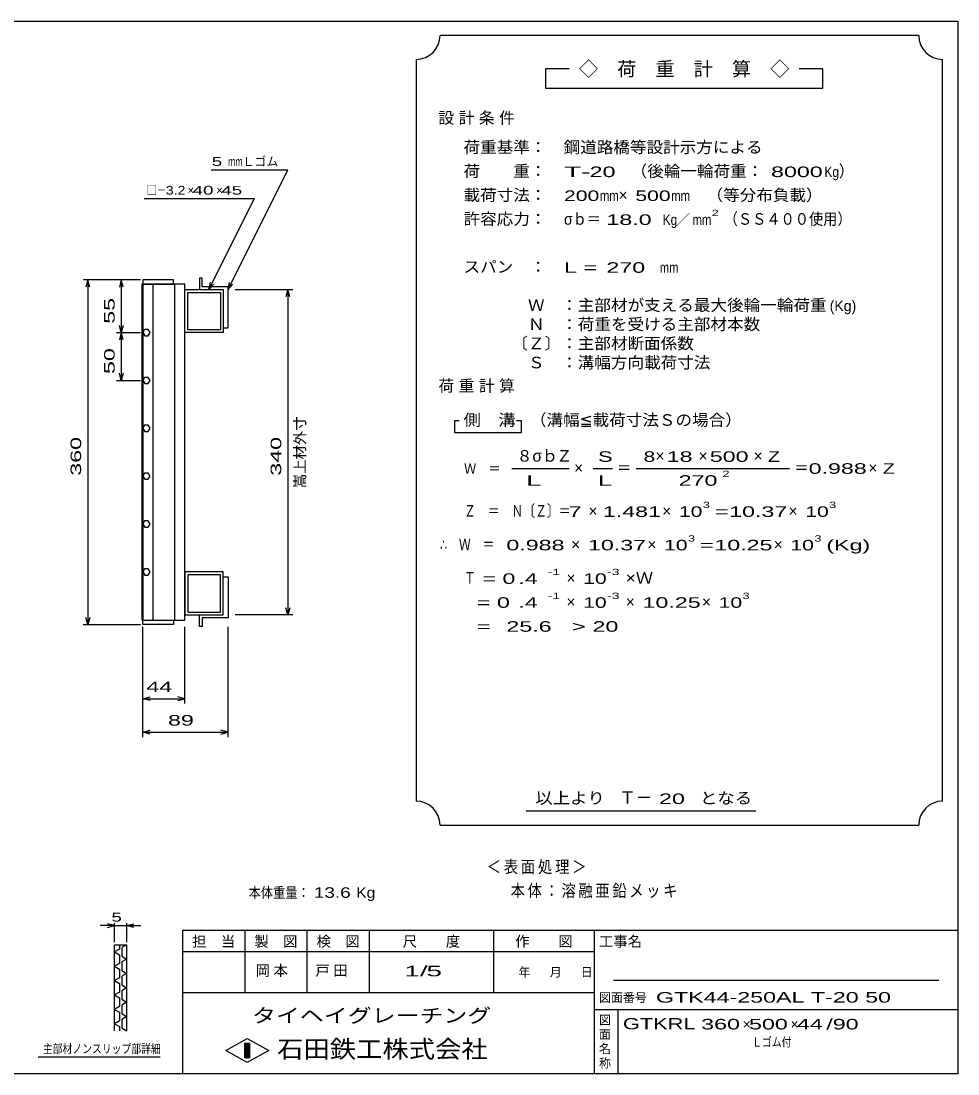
# Model space of a CAD drawing. Units: millimetres, scale not verified. Extents: x -910 to 866, y -641 to 527.
# Drawn here: x -113 to 866, y -573 to 527 of the extents above; entities that cross this region are included whole.
import ezdxf
from ezdxf.enums import TextEntityAlignment as Align

# ---------------------------------------------------------------- set-up
doc = ezdxf.new("R2010")
doc.units = ezdxf.units.MM
doc.header["$LTSCALE"] = 5
for name, color, linetype, lineweight in [('0_2', 150, 'Continuous', 25), ('16', 3, 'Continuous', 25), ('22', 4, 'Continuous', 25), ('24', 2, 'Continuous', 25), ('32', 4, 'Continuous', 25)]:
    doc.layers.add(name, color=color, linetype=linetype, lineweight=lineweight)
doc.styles.add('ベクトル', font='')
doc.styles.get('ベクトル').set_extended_font_data('ベクトル')

msp = doc.modelspace()

# ---------------------------------------------------------------- linework, layer by layer
at = {"layer": '0_2'}
for p, q in [((-864.5, 526.75), (865.5, 526.75)), ((865.5, 526.75), (865.5, -573.25)), ((865.5, -423.25), (55.5, -423.25)), ((55.5, -423.25), (55.5, -573.25)), ((120.5, -423.25), (120.5, -488.25)), ((185.5, -488.25), (185.5, -423.25)), ((250.5, -423.25), (250.5, -488.25)), ((380.5, -488.25), (380.5, -423.25)), ((485.5, -423.25), (485.5, -573.25)), ((485.5, -445.75), (55.5, -445.75)), ((845.5, -475.75), (505.5, -475.75)), ((55.5, -488.25), (485.5, -488.25)), ((485.5, -505.75), (865.5, -505.75)), ((510.5, -573.25), (510.5, -505.75)), ((100.5, -548.75), (123, -536.25)), ((123, -536.25), (145.5, -548.75)), ((123, -561.25), (100.5, -548.75)), ((120.5, -541.25), (125.5, -541.25)), ((120.5, -556.25), (120.5, -541.25)), ((120.5, -541.25), (121.5, -541.25)), ((121.5, -541.25), (121.5, -556.25)), ((122.5, -556.25), (122.5, -541.25)), ((122.5, -541.25), (123.5, -541.25)), ((145.5, -548.75), (123, -561.25)), ((123.5, -541.25), (123.5, -556.25)), ((124.5, -556.25), (124.5, -541.25)), ((124.5, -541.25), (125.5, -541.25)), ((125.5, -541.25), (125.5, -556.25)), ((125.5, -541.25), (125.5, -556.25)), ((125.5, -556.25), (120.5, -556.25)), ((121.5, -556.25), (122.5, -556.25)), ((123.5, -556.25), (124.5, -556.25)), ((865.5, -573.25), (-864.5, -573.25))]:
    msp.add_line(p, q, dxfattribs=at)
at = {"layer": '16'}
for p, q in [((46, 256.25), (14, 256.25)), ((14, 256.25), (14, 251.75)), ((46, 251.75), (46, 256.25)), ((76, 258.25), (73, 258.25)), ((73, 258.25), (73, 246.25)), ((76, 249.25), (76, 258.25)), ((13.3, -99.25), (13.3, 251.75)), ((13.3, 251.75), (14, 251.75)), ((14, 251.75), (46, 251.75)), ((14, 251.75), (14, -99.25)), ((58, 251.75), (14, 251.75)), ((24.5, 251.75), (24.5, -99.25)), ((47.5, -99.25), (47.5, 251.75)), ((58, -99.25), (58, 251.75)), ((58, 246.25), (98, 246.25)), ((58, 201.25), (58, 246.25)), ((61, 243.25), (95, 243.25)), ((61, 204.25), (61, 243.25)), ((73, 246.25), (98, 246.25)), ((103, 249.25), (76, 249.25)), ((95, 243.25), (95, 204.25)), ((98, 246.25), (98, 201.25)), ((98, 246.25), (98, 206.25)), ((103, 206.25), (103, 249.25)), ((15.854, 204.485), (14, 201.225)), ((14, 201.225), (15.896, 197.99)), ((19.604, 204.51), (15.854, 204.485)), ((15.896, 197.99), (19.646, 198.015)), ((21.5, 201.25), (19.604, 204.51)), ((19.646, 198.015), (21.5, 201.275)), ((98, 201.25), (58, 201.25)), ((95, 204.25), (61, 204.25)), ((98, 206.25), (103, 206.25)), ((15.854, 154.485), (14, 151.225)), ((19.604, 154.51), (15.854, 154.485)), ((21.5, 151.25), (19.604, 154.51)), ((14, 151.225), (15.896, 147.99)), ((15.896, 147.99), (19.646, 148.015)), ((19.646, 148.015), (21.5, 151.275)), ((15.854, 104.485), (14, 101.225)), ((14, 101.225), (15.896, 97.99)), ((19.604, 104.51), (15.854, 104.485)), ((21.5, 101.25), (19.604, 104.51)), ((19.646, 98.015), (21.5, 101.275)), ((15.896, 97.99), (19.646, 98.015)), ((15.854, 54.485), (14, 51.225)), ((14, 51.225), (15.896, 47.99)), ((19.604, 54.51), (15.854, 54.485)), ((15.896, 47.99), (19.646, 48.015)), ((21.5, 51.25), (19.604, 54.51)), ((19.646, 48.015), (21.5, 51.275)), ((15.854, 4.485), (14, 1.225)), ((14, 1.225), (15.896, -2.01)), ((19.604, 4.51), (15.854, 4.485)), ((21.5, 1.25), (19.604, 4.51)), ((19.646, -1.985), (21.5, 1.275)), ((15.896, -2.01), (19.646, -1.985)), ((15.854, -45.515), (14, -48.775)), ((14, -48.775), (15.896, -52.01)), ((19.604, -45.49), (15.854, -45.515)), ((15.896, -52.01), (19.646, -51.985)), ((21.5, -48.75), (19.604, -45.49)), ((19.646, -51.985), (21.5, -48.725)), ((98, -48.75), (58, -48.75)), ((58, -48.75), (58, -93.75)), ((95, -51.75), (61, -51.75)), ((61, -51.75), (61, -90.75)), ((95, -90.75), (95, -51.75)), ((98, -93.75), (98, -48.75)), ((98, -53.75), (103, -53.75)), ((98, -93.75), (98, -53.75)), ((103, -53.75), (103, -96.75)), ((58, -93.75), (98, -93.75)), ((61, -90.75), (95, -90.75)), ((73, -105.75), (73, -93.75)), ((73, -93.75), (98, -93.75)), ((103, -96.75), (76, -96.75)), ((76, -96.75), (76, -105.75)), ((14, -99.25), (13.3, -99.25)), ((14, -99.25), (46, -99.25)), ((14, -103.75), (14, -99.25)), ((14, -99.25), (58, -99.25)), ((46, -103.75), (14, -103.75)), ((46, -99.25), (46, -103.75)), ((76, -105.75), (73, -105.75))]:
    msp.add_line(p, q, dxfattribs=at)
at = {"layer": '22'}
for p, q in [((85.5, 371.25), (165.5, 371.25)), ((103, 246.25), (165.5, 371.25)), ((15.5, 341.25), (130.5, 341.25)), ((83, 246.25), (130.5, 341.25)), ((11.5, 256.25), (-48.5, 256.25)), ((-43.5, 256.25), (-45.5, 248.75)), ((-41.5, 248.75), (-43.5, 256.25)), ((-43.5, 256.25), (-43.5, -103.75)), ((11.5, 256.25), (-13.5, 256.25)), ((-8.5, 256.25), (-10.5, 248.75)), ((-6.5, 248.75), (-8.5, 256.25)), ((-8.5, 256.25), (-8.5, 201.25)), ((83, 246.25), (84.5, 253.55)), ((103, 246.25), (104.5, 253.55)), ((83, 246.25), (88, 251.75)), ((103, 246.25), (108, 251.75)), ((110.5, 246.25), (170.5, 246.25)), ((165.5, 246.25), (163.5, 238.75)), ((167.5, 238.75), (165.5, 246.25)), ((165.5, 246.25), (165.5, -93.75)), ((-13.5, 201.25), (11.5, 201.25)), ((-8.5, 201.25), (-10.5, 208.75)), ((-8.5, 201.25), (-10.5, 193.75)), ((-6.5, 208.75), (-8.5, 201.25)), ((-6.5, 193.75), (-8.5, 201.25)), ((-8.5, 201.25), (-8.5, 151.25)), ((-8.5, 151.25), (-10.5, 158.75)), ((-6.5, 158.75), (-8.5, 151.25)), ((-13.5, 151.25), (11.5, 151.25)), ((165.5, -93.75), (163.5, -86.25)), ((167.5, -86.25), (165.5, -93.75)), ((-43.5, -103.75), (-45.5, -96.25)), ((-41.5, -96.25), (-43.5, -103.75)), ((170.5, -93.75), (110.5, -93.75)), ((-48.5, -103.75), (11.5, -103.75)), ((14, -186.25), (14, -106.25)), ((14, -221.25), (14, -106.25)), ((58, -186.25), (58, -106.25)), ((103, -221.25), (103, -106.25)), ((14, -181.25), (21.5, -179.25)), ((21.5, -183.25), (14, -181.25)), ((14, -181.25), (58, -181.25)), ((58, -181.25), (50.5, -179.25)), ((50.5, -183.25), (58, -181.25)), ((14, -216.25), (21.5, -214.25)), ((21.5, -218.25), (14, -216.25)), ((14, -216.25), (103, -216.25)), ((103, -216.25), (95.5, -214.25)), ((95.5, -218.25), (103, -216.25))]:
    msp.add_line(p, q, dxfattribs=at)
at = {"layer": '24', "color": 4}
for p, q in [((824.5, 511.75), (324.5, 511.75)), ((299.5, 486.75), (299.5, -288.25)), ((849.5, -288.25), (849.5, 486.75)), ((459.5, 476.75), (434.5, 476.75)), ((434.5, 476.75), (434.5, 456.75)), ((724.5, 476.75), (699.5, 476.75)), ((724.5, 456.75), (724.5, 476.75)), ((434.5, 456.75), (724.5, 456.75)), ((344.5, 109.25), (339.5, 109.25)), ((339.5, 109.25), (339.5, 96.75)), ((409.5, 109.25), (404.5, 109.25)), ((409.5, 96.75), (409.5, 109.25)), ((339.5, 96.75), (409.5, 96.75)), ((399.5, 59.25), (459.5, 59.25)), ((484.5, 59.25), (504.5, 59.25)), ((529.5, 59.25), (689.5, 59.25)), ((414.5, -298.25), (654.5, -298.25)), ((324.5, -313.25), (824.5, -313.25))]:
    msp.add_line(p, q, dxfattribs=at)
for centre, start, end in [((299.5, 511.75), 270, 0), ((849.5, 511.75), 180, 270), ((299.5, -313.25), 0, 90), ((849.5, -313.25), 90, 180)]:
    msp.add_arc(centre, 25, start, end, dxfattribs=at)
at = {"layer": '32'}
for p, q in [((-15.5, -418.25), (-23, -416.25)), ((-15.5, -435.75), (-15.5, -415.75)), ((-3, -415.75), (-3, -435.75)), ((-3, -418.25), (4.5, -416.25)), ((-15.5, -418.25), (-30.5, -418.25)), ((-23, -420.25), (-15.5, -418.25)), ((-15.5, -418.25), (-3, -418.25)), ((4.5, -420.25), (-3, -418.25)), ((-3, -418.25), (12, -418.25)), ((-15.5, -438.25), (-3, -438.25)), ((-15.5, -528.25), (-15.5, -438.25)), ((-10.5, -438.25), (-10.5, -442.75)), ((-3, -438.25), (-8, -441.25)), ((-3, -438.25), (-3, -528.25)), ((-10.5, -442.75), (-15.5, -445.75)), ((-15.5, -445.75), (-10.5, -448.75)), ((-10.5, -448.75), (-10.5, -457.75)), ((-8, -441.25), (-8, -450.25)), ((-8, -450.25), (-3, -453.25)), ((-10.5, -457.75), (-15.5, -460.75)), ((-15.5, -460.75), (-10.5, -463.75)), ((-3, -453.25), (-8, -456.25)), ((-8, -456.25), (-8, -465.25)), ((-10.5, -472.75), (-15.5, -475.75)), ((-10.5, -463.75), (-10.5, -472.75)), ((-8, -465.25), (-3, -468.25)), ((-3, -468.25), (-8, -471.25)), ((-8, -471.25), (-8, -480.25)), ((-15.5, -475.75), (-10.5, -478.75)), ((-10.5, -478.75), (-10.5, -487.75)), ((-8, -480.25), (-3, -483.25)), ((-3, -483.25), (-8, -486.25)), ((-10.5, -487.75), (-15.5, -490.75)), ((-15.5, -490.75), (-10.5, -493.75)), ((-10.5, -493.75), (-10.5, -502.75)), ((-8, -486.25), (-8, -495.25)), ((-10.5, -502.75), (-15.5, -505.75)), ((-15.5, -505.75), (-10.5, -508.75)), ((-8, -495.25), (-3, -498.25)), ((-3, -498.25), (-8, -501.25)), ((-8, -501.25), (-8, -510.25)), ((-10.5, -508.75), (-10.5, -517.75)), ((-8, -510.25), (-3, -513.25)), ((-3, -513.25), (-8, -516.25)), ((-8, -516.25), (-8, -525.25)), ((-10.5, -517.75), (-15.5, -520.75)), ((-15.5, -520.75), (-10.5, -523.75)), ((-10.5, -523.75), (-10.5, -528.25)), ((-8, -525.25), (-3, -528.25)), ((32, -555.75), (-95.5, -555.75))]:
    msp.add_line(p, q, dxfattribs=at)

# ---------------------------------------------------------------- texts
at = {"layer": '0_2', "style": 'ベクトル'}
for s, height, p in [('担\u3000当', 11, (65.5, -434.75)), ('製\u3000図', 11, (130.5, -434.75)), ('検\u3000図', 11, (195.5, -434.75)), ('尺\u3000\u3000度', 11, (285.5, -434.75)), ('作\u3000\u3000図', 11, (403, -434.75)), ('工事名', 11, (490.5, -434.75)), ('年', 9.164, (406.5, -467)), ('月', 9.164, (439, -467)), ('日', 9.164, (471.5, -467)), ('図面番号', 9.164, (490.5, -493.5)), ('図', 9.164, (490.5, -517)), ('面', 9.164, (490.5, -532)), ('名', 9.164, (490.5, -547)), ('称', 9.164, (490.5, -562))]:
    msp.add_text(s, height=height, dxfattribs=at).set_placement(p, align=Align.MIDDLE_LEFT)
at = {"layer": '0_2', "color": 222, "style": 'ベクトル'}
for s, height, width, p in [('タイヘイグレーチング', 14.66, 1.25, (128, -512.25)), ('石田鉄工株式会社', 18.33, 1.1, (154.25, -547.25))]:
    msp.add_text(s, height=height, dxfattribs=dict(at, width=width)).set_placement(p, align=Align.MIDDLE_LEFT)
at = {"layer": '22', "color": 2, "style": 'ベクトル'}
for s, height, p in [('Ｌゴム', 9.164, (118, 380)), ('×', 9.164, (60.5, 350)), ('×', 9.164, (90.5, 350)), ('×', 11, (640.5, -521.25)), ('×', 11, (690.5, -521.25))]:
    msp.add_text(s, height=height, dxfattribs=at).set_placement(p, align=Align.MIDDLE_LEFT)
for s, height, width, p in [(' 5 ', 9.164, 1.6, (80.5, 380)), ('mm', 9.164, 0.75, (103, 380)), ('□－', 9.164, 0.8, (18, 350)), ('3.2', 9.164, 1.2, (38, 350)), (' 40 ', 9.164, 1.6, (60.5, 350)), (' 45 ', 9.164, 1.6, (90.5, 350)), (' 44 ', 11, 1.65, (11, -168.75)), (' 89 ', 11, 1.65, (33.5, -203.75)), ('本体重量：', 11, 0.85, (124.5, -383.75)), (' 13.6', 11, 1.35, (187, -383.75)), ('Kg', 11, 1.1, (237, -383.75)), ('1/', 11, 2, (287, -465.75)), (' 5 ', 11, 2, (302, -465.75)), ('GTK44-250AL T-20 50           ', 11, 1.65, (550, -493.25)), ('GTKRL', 11.73, 1.45, (515.5, -520.75)), (' 360 ', 11, 1.65, (590.5, -521.25)), (' 500 ', 11, 1.65, (640.5, -521.25)), (' 44 ', 11, 1.65, (690.5, -521.25)), ('/', 11, 1.65, (728, -521.25)), (' 90 ', 11, 1.65, (728, -521.25)), ('Ｌゴム付', 9.164, 0.8, (650.5, -540))]:
    msp.add_text(s, height=height, dxfattribs=dict(at, width=width)).set_placement(p, align=Align.MIDDLE_LEFT)
at = {"layer": '22', "color": 2, "style": 'ベクトル', "width": 1.65}
for s, p in [(' 55 ', (-21, 203.75)), (' 50 ', (-21, 151.25)), (' 360 ', (-56, 45)), (' 340', (153, 45))]:
    msp.add_text(s, height=11, rotation=90, dxfattribs=at).set_placement(p, align=Align.MIDDLE_LEFT)
at = {"layer": '22', "color": 2, "style": 'ベクトル'}
msp.add_text('嵩上材外寸', height=11, rotation=90, dxfattribs=at).set_placement((178, 38.75), align=Align.MIDDLE_LEFT)
at = {"layer": '22', "color": 2, "attachment_point": 4, "style": 'ベクトル'}
for s, insert, char_height in [('\\T1.2;\\W0.85;＜表面処理＞', (373.25, -357.5), 12.83), ('\\T1.19;\\W0.85;本体：溶融亜鉛メッキ', (398.25, -382.5), 12.83), ('\\T1.25;岡本\u3000', (131.75, -465.75), 11), ('\\T1.25;戸田\u3000', (194.25, -465.75), 11)]:
    msp.add_mtext(s, dxfattribs=dict(at, insert=insert, char_height=char_height))
at = {"layer": '24', "style": 'ベクトル'}
for s, height, p in [('◇\u3000荷\u3000重\u3000計\u3000算\u3000◇', 14.66, (469.5, 476.75)), ('）', 12.1, (741, 370)), ('×', 12.1, (511, 345)), ('／', 11, (570.75, 319.25)), ('(Kg)', 11, (731.5, 229.25)), ('８', 12.1, (404.5, 72.5)), ('σｂ', 12.1, (421, 72.5)), ('Ｚ', 12.1, (446, 72.5)), ('×', 12.1, (549.5, 72.5)), ('×', 12.1, (594.5, 72.5)), ('×', 12.1, (652, 72.5)), ('×', 12.1, (464.5, 60)), ('×', 12.1, (772, 60)), ('×', 12.1, (479.5, 15)), ('×', 12.1, (556.5, 15)), ('×', 12.1, (688.5, 15)), ('×', 12.1, (461.5, -20)), ('×', 12.1, (541, -20)), ('×', 12.1, (673, -20)), ('×', 12.1, (456.5, -55)), ('×', 12.1, (456.5, -80)), ('×', 12.1, (518.5, -80)), ('×', 12.1, (598, -80)), ('Ｔ－', 12.83, (511.5, -284.5))]:
    msp.add_text(s, height=height, dxfattribs=at).set_placement(p, align=Align.MIDDLE_LEFT)
for s, height, width, p in [('荷重基準：\u3000', 12.1, 1.05, (349, 395)), ('鋼道路橋等設計示方による', 12.1, 1.05, (453.5, 395)), ('荷\u3000\u3000重：\u3000', 12.1, 1.05, (349, 370)), ('T-', 11, 2, (454, 369.25)), (' 20 ', 11, 1.65, (474, 369.25)), ('（後輪一輪荷重：', 12.1, 1.05, (523.5, 370)), (' 8000', 11, 1.65, (663.5, 369.25)), ('Kg', 11, 0.85, (726, 369.25)), ('載荷寸法：\u3000', 12.1, 1.05, (349, 345)), ('\u3000（等分布負載）', 12.1, 1.05, (585.5, 345)), ('200', 11, 1.5, (454, 344.25)), ('mm', 11, 0.8, (491.5, 344.25)), ('500', 11, 1.5, (528.5, 344.25)), ('mm', 11, 0.8, (566, 344.25)), ('許容応力：\u3000', 12.1, 1.05, (349, 320)), ('σｂ＝', 12.1, 0.9, (454, 320)), (' 18.0', 11, 1.65, (491.5, 319.25)), ('Kg', 11, 0.85, (557, 319.25)), ('mm', 11, 0.8, (588.25, 319.25)), ('2', 6.598, 1.5, (608.25, 326.25)), ('（ＳＳ４００使用）', 12.1, 0.9, (620.75, 320)), ('スパン\u3000：\u3000', 12.1, 1.05, (349, 270)), ('L =', 11, 1.65, (454, 269.25)), (' 270 ', 11, 1.65, (491.5, 269.25)), ('mm', 11, 0.8, (554, 269.25)), ('\u3000Ｗ\u3000：主部材が支える最大後輪一輪荷重', 12.1, 1.05, (399, 230)), ('\u3000Ｎ\u3000：荷重を受ける主部材本数', 12.1, 1.05, (399, 210)), ('〔Ｚ〕：主部材断面係数', 12.1, 1.05, (399, 190)), ('\u3000Ｓ\u3000：溝幅方向載荷寸法', 12.1, 1.05, (399, 170)), ('側\u3000溝', 12.1, 1.1, (349, 110)), ('\u3000（溝幅≦載荷寸法Ｓの場合）', 12.1, 1.05, (401, 110)), ('S', 11, 1.55, (489.5, 71.75)), ('8', 11, 1.5, (537, 71.75)), (' 18 ', 11, 1.65, (554.5, 71.75)), (' 500 ', 11, 1.65, (599.5, 71.75)), ('Z', 11, 1.4, (667, 71.75)), ('Ｗ\u3000＝', 11, 0.85, (349.5, 59.25)), ('＝', 12.1, 0.9, (509.5, 60)), ('2', 6.598, 1.5, (619.5, 53.75)), ('＝', 12.1, 0.9, (694.5, 60)), ('0.988', 11, 1.65, (709.5, 59.25)), ('Z', 11, 1.4, (787, 59.25)), ('L', 11, 1.8, (489.5, 46.75)), (' 270 ', 11, 1.65, (567, 46.75)), ('Ｚ\u3000＝\u3000Ｎ〔Ｚ〕＝', 12.1, 0.75, (349.5, 15)), ('3', 6.598, 1.5, (599, 21.25)), ('3', 6.598, 1.5, (731, 21.25)), (' 7 ', 11, 1.65, (452, 14.25)), ('1.481', 11, 1.65, (494.5, 14.25)), ('10', 11, 1.5, (574, 14.25)), ('=', 11, 1.7, (611.5, 14.25)), ('10.37', 11, 1.65, (626.5, 14.25)), ('10', 11, 1.5, (706, 14.25)), ('3', 6.598, 1.5, (583.5, -13.75)), ('3', 6.598, 1.5, (715.5, -13.75)), ('∴\u3000Ｗ\u3000＝', 12.1, 0.75, (324.5, -20)), (' 0.988', 11, 1.65, (387, -20.75)), ('10.37', 11, 1.65, (479, -20.75)), ('10', 11, 1.5, (558.5, -20.75)), ('=', 11, 1.7, (596, -20.75)), ('10.25', 11, 1.65, (611, -20.75)), ('10', 11, 1.5, (690.5, -20.75)), ('(Kg)', 11, 1.65, (728, -20.75)), ('Ｔ', 12.1, 0.75, (349.5, -55)), (' = 0', 11, 1.65, (362, -55.75)), (' .4 ', 11, 1.65, (399.5, -55.75)), ('-1', 6.598, 1.65, (437, -48.75)), ('10', 11, 1.5, (474, -55.75)), ('-3', 6.598, 1.65, (499, -48.75)), ('×Ｗ', 12.1, 1.1, (518.5, -55)), ('  = 0', 11, 1.65, (349.5, -80.75)), (' .4 ', 11, 1.65, (399.5, -80.75)), ('-1', 6.598, 1.65, (437, -73.75)), ('10', 11, 1.5, (474, -80.75)), ('-3', 6.598, 1.65, (499, -73.75)), ('10.25', 11, 1.65, (536, -80.75)), ('10', 11, 1.5, (615.5, -80.75)), ('3', 6.598, 1.5, (640.5, -73.75)), ('  =', 11, 1.65, (349.5, -105.75)), (' 25.6', 11, 1.65, (387, -105.75)), ('>', 11, 1.7, (462, -105.75)), (' 20 ', 11, 1.65, (477, -105.75)), ('以上より\u3000', 12.1, 1.1, (424, -285)), (' 20 ', 11, 1.65, (546.5, -285.75)), ('となる', 12.1, 1.1, (596, -285))]:
    msp.add_text(s, height=height, dxfattribs=dict(at, width=width)).set_placement(p, align=Align.MIDDLE_LEFT)
at = {"layer": '24', "attachment_point": 4, "style": 'ベクトル'}
for s, insert, char_height in [('\\T1.28;設計条件', (322.75, 425), 12.1), ('\\T1.28;荷重計算', (322.75, 145), 12.1), ('\\T1.5;\\W2;\\~L\\~', (402, 46.75), 11)]:
    msp.add_mtext(s, dxfattribs=dict(at, insert=insert, char_height=char_height))
at = {"layer": '32', "color": 2, "style": 'ベクトル'}
for s, width, p in [(' 5 ', 1.6, (-24.25, -409.5)), ('主部材ノンスリップ部詳細', 0.8, (-90.5, -547))]:
    msp.add_text(s, height=9.164, dxfattribs=dict(at, width=width)).set_placement(p, align=Align.MIDDLE_LEFT)

doc.saveas('drawing.dxf')
